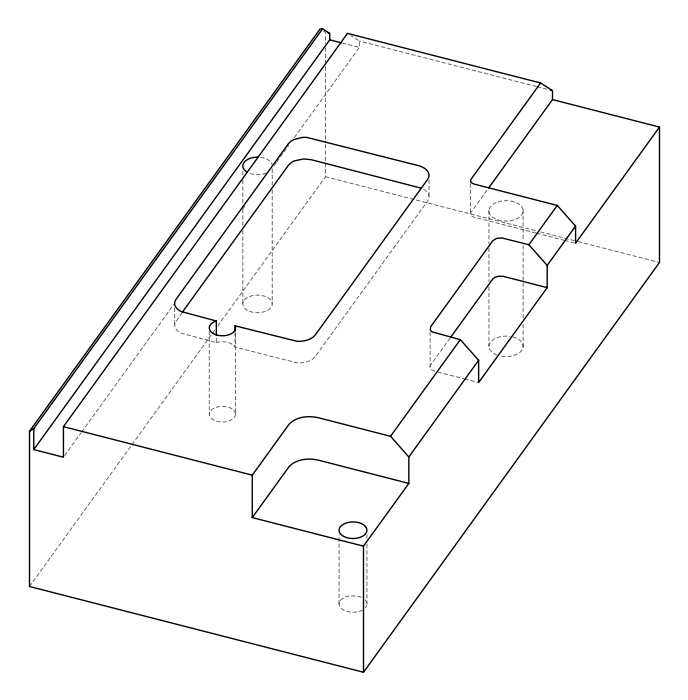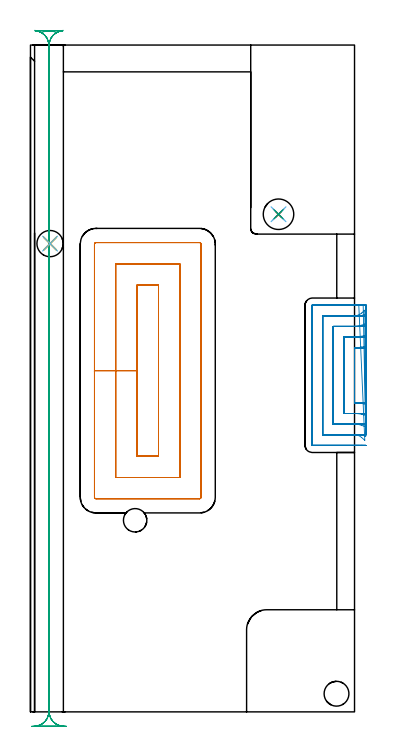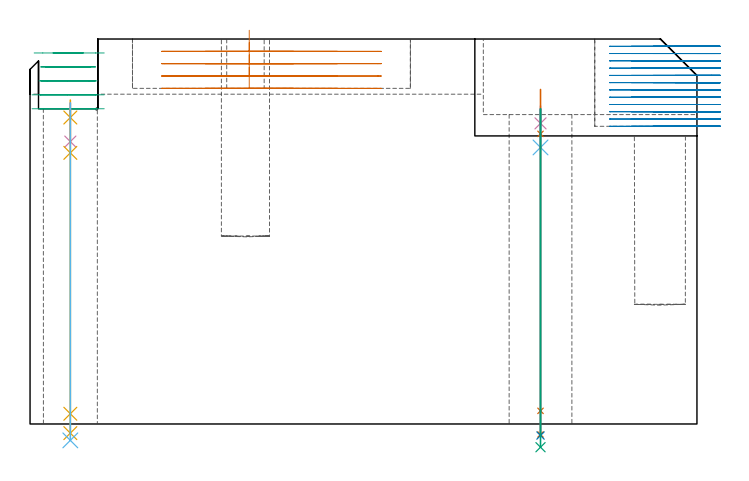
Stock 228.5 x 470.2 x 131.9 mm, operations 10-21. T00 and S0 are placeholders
(PLAN: 21 operations, 15 tool changes, 175 min)
(1 INDEXABLE_INSERT_DRILL_BLIND_HOLE_FROM_SOLID | STEP1POCKET | NXT0302_004 | 0.28 min | 14420 mm3)
(2 INDEXABLE_INSERT_DRILL_BLIND_HOLE_FROM_SOLID_1 | STEP1POCKET_1 | NXT0302_006 | 0.25 min | 21839 mm3)
(3 AREA_MILL | FG_CHAMFER_SURFACE | UGT0205_001 | 0.27 min | 1904 mm3)
(4 AREA_MILL_1 | FG_CHAMFER_SURFACE_1 | UGT0205_001 | 4.66 min | 9705 mm3)
(5 AREA_MILL_2 | FG_CHAMFER_SURFACE_2 | UGT0205_001 | 7.72 min | 26366 mm3)
(6 AREA_MILL_3 | FG_CHAMFER_SURFACE_3 | UGT0205_001 | 2.03 min | 4568 mm3)
(7 AREA_MILL_4 | FG_CHAMFER_SURFACE_4 | UGT0205_001 | 7.5 min | 24611 mm3)
(8 MILL_CORNER_NOTCH_RECTANGULAR | CORNER_NOTCH_RECTANGULAR | UGT0201_094 | Follow Part, ap 5, ae 75% | 7.4 min | 171967 mm3)
(9 MILL_CORNER_NOTCH_RECTANGULAR_1 | CORNER_NOTCH_RECTANGULAR_1 | NXT0201_008 | Follow Part, ap 1.5, ae 75% | 93.98 min | 250741 mm3)
(10 MILL_RECTANGULAR_POCKET | POCKET_RECTANGULAR_STRAIGHT | UGT0201_094 | Follow Part, ap 5, ae 75% | 10.09 min | 320577 mm3)
(11 MILL_SLOT | SLOT_PARTIAL_RECTANGULAR | NXT0201_013 | Follow Part, ap 2.5, ae 75% | 27.67 min | 112593 mm3)
(12 MILL_RECTANGULAR_SLOT | SLOT_RECTANGULAR | UGT0201_094 | Follow Part, ap 5, ae 75% | 10.37 min | 212596 mm3)
(13 SPOT_DRILL | STEP1HOLE | NXT0321_9005460120000 | 0.05 min | 175 mm3)
(14 SPOT_DRILL_1 | STEP1HOLE_1 | NXT0321_9005460120000 | 0.05 min | 214 mm3)
(15 DRILL_BLIND_HOLE_INTO_CENTER | STEP1HOLE | NXT0301_046 | 0.06 min | 337 mm3)
(16 GUN_DRILL_THROUGH_HOLE | STEP1HOLE | UGT0307_006 | 0.57 min | 6213 mm3)
(17 DRILL_TO_ENLARGE_THROUGH_HOLE | STEP1HOLE | NXT0301_102 | 0.45 min | 8340 mm3)
(18 DRILL_TO_ENLARGE_THROUGH_HOLE_1 | STEP1HOLE | UGT0301_052 | 0.47 min | 23342 mm3)
(19 DRILL_BLIND_HOLE_INTO_CENTER_1 | STEP1HOLE_1 | NXT0301_046 | 0.06 min | 315 mm3)
(20 GUN_DRILL_THROUGH_HOLE_1 | STEP1HOLE_1 | UGT0307_003 | 0.54 min | 3701 mm3)
(21 SPADE_DRILL_TO_ENLARGE_THROUGH_HOLE | STEP1HOLE_1 | UGT0306_009 | 0.47 min | 24735 mm3)
(TOOL NXT0302_004 | Index. Insert Drill 16.5mm [880-D1650L20-05] | D16.5 PA176 FL83 Z2)
(TOOL NXT0302_006 | Index. Insert Drill 17.5mm [880-D1750L25-05] | D17.5 PA176 FL88 Z2)
(TOOL UGT0205_001 | Chamfer Mill 20 x 3 x 45 deg. | D20 FL50 Z2)
(TOOL UGT0201_094 | End mill 20 mm | D20 FL38 Z4)
(TOOL NXT0201_008 | ENDMILL 6mm [2P460-0600-NA 1630] | D6 FL26 Z6)
(TOOL NXT0201_013 | ENDMILL 10mm | D10 FL30 Z4)
(TOOL NXT0321_9005460120000 | NC Spot Drill, 142deg, 12mm, Carbide, Uncoated | D12 PA142 FL30 Z2)
(TOOL NXT0301_046 | Carbide Drill 7.5mm [860.1-0750-038A1-MM 2214] | D7.5 PA140 FL53 Z2)
(TOOL UGT0307_006 | Gun Drill 9 mm | D9 PA130 FL24 Z1)
(TOOL NXT0301_102 | Carbide Drill 13.5mm [860.1-1350-108A1-MM 2214] | D13.5 PA140 FL123 Z2)
(TOOL UGT0301_052 | Twist Drill 21.5 mm | D21.5 PA118 FL150 Z2)
(TOOL UGT0307_003 | Gun Drill 7 mm | D7 PA130 FL24 Z1)
(TOOL UGT0306_009 | Spade Drill 18.5mm | D18.5 PA132 FL10 Z2)
(OP 10 MILL_RECTANGULAR_POCKET)
G17 G21 G94 G90
T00 M6
G54
G17 G0 G90 X75.1 Y267.564 S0 M3
G43 Z141.9 H0
Z134.9
G94 G1 Y240.6 Z127.675 F250.
Y180.3 F500.
X90.3
Y300.9
X75.1
Y240.6
X60.1
Y165.3
X105.3
Y315.9
X60.1
Y240.6
X45.1
Y151.4
G3 X46.2 Y150.3 R1.1
G1 X119.2
G3 X120.3 Y151.4 R1.1
G1 Y329.8
G3 X119.2 Y330.9 R1.1
G1 X46.2
G3 X45.1 Y329.8 R1.1
G1 Y240.6
Y239.6
G0 X75.1 Y267.564 Z130.675
G1 Y240.6 Z123.45 F250.
Y180.3 F500.
X90.3
Y300.9
X75.1
Y240.6
X60.1
Y165.3
X105.3
Y315.9
X60.1
Y240.6
X45.1
Y151.4
G3 X46.2 Y150.3 R1.1
G1 X119.2
G3 X120.3 Y151.4 R1.1
G1 Y329.8
G3 X119.2 Y330.9 R1.1
G1 X46.2
G3 X45.1 Y329.8 R1.1
G1 Y240.6
Y239.6
G0 X75.1 Y267.564 Z126.45
G1 Y240.6 Z119.225 F250.
Y180.3 F500.
X90.3
Y300.9
X75.1
Y240.6
X60.1
Y165.3
X105.3
Y315.9
X60.1
Y240.6
X45.1
Y151.4
G3 X46.2 Y150.3 R1.1
G1 X119.2
G3 X120.3 Y151.4 R1.1
G1 Y329.8
G3 X119.2 Y330.9 R1.1
G1 X46.2
G3 X45.1 Y329.8 R1.1
G1 Y240.6
Y239.6
G0 X75.1 Y267.564 Z122.225
G1 Y240.6 Z115. F250.
Y180.3 F500.
X90.3
Y300.9
X75.1
Y240.6
X60.1
Y165.3
X105.3
Y315.9
X60.1
Y240.6
X45.1
Y151.4
G3 X46.2 Y150.3 R1.1
G1 X119.2
G3 X120.3 Y151.4 R1.1
G1 Y329.8
G3 X119.2 Y330.9 R1.1
G1 X46.2
G3 X45.1 Y329.8 R1.1
G1 Y240.6
Y239.6
G0 Z141.9
M5
M2
(OP 11 MILL_SLOT)
G17 G21 G94 G90
T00 M6
G54
G17 G0 G90 X236.458 Y257.716 S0 M3
G43 Z141.9 H0
Z129.408
G94 G1 X233.5 Y257.217 F250.
G2 X228.5 Y256.8 R30. F500.
G1 Y217.9
G2 X233.5 Y217.481 R30.
G1 X236.458 Y216.981 F250.
X236.425 Y265.525
X233.5 Y264.86
G2 X228.513 Y264.3 R22.5 F500.
G1 X221.
Y210.4
X228.501
G2 X233.5 Y209.838 R22.5
G1 X236.425 Y209.171 F250.
X236.329 Y273.651
X233.5 Y272.653
G2 X228.513 Y271.8 R15. F500.
G1 X213.5
Y202.9
X228.501
G2 X233.5 Y202.042 R15.
G1 X236.328 Y201.042 F250.
X235.741 Y283.193
X233.5 Y281.198
G2 X228.513 Y279.3 R7.5 F500.
G1 X206.
Y195.4
X228.501
G2 X233.5 Y193.491 R7.5
G1 X235.736 Y191.491 F250.
X231.513 Y286.8 F500.
X228.513 F250.
X198.8 F500.
G3 X198.5 Y286.5 R0.3
G1 Y188.2
G3 X198.8 Y187.9 R0.3
G1 X228.501
X231.501 F250.
G0 Z141.9
X236.494 Y257.049
Z126.917
G1 X233.5 Y256.86
G2 X231.608 Y256.8 R30. F500.
G1 X228.5
Y217.9
X231.615
G2 X233.5 Y217.841 R30.
G1 X236.494 Y217.652 F250.
X236.489 Y264.632
X233.5 Y264.38
G2 X231.608 Y264.3 R22.5 F500.
G1 X221.
Y210.4
X231.615
G2 X233.5 Y210.321 R22.5
G1 X236.489 Y210.07 F250.
X236.476 Y272.298
X233.5 Y271.92
G2 X231.608 Y271.8 R15. F500.
G1 X213.5
Y202.9
X231.615
G2 X233.5 Y202.781 R15.
G1 X236.476 Y202.404 F250.
X236.403 Y280.299
X233.5 Y279.542
G2 X231.608 Y279.3 R7.5 F500.
G1 X206.
Y195.4
X231.615
G2 X233.5 Y195.159 R7.5
G1 X236.404 Y194.405 F250.
X234.608 Y286.8
X231.608
X198.8 F500.
G3 X198.5 Y286.5 R0.3
G1 Y188.2
G3 X198.8 Y187.9 R0.3
G1 X231.615
X234.615 F250.
G0 X236.5 Y256.821 Z124.425
G1 X233.5 Y256.801
X233.301 Y256.8 F500.
X228.5
Y217.9
X233.302
X233.5 Y217.899
X236.5 Y217.88 F250.
Y264.327
X233.5 Y264.301
X233.301 Y264.3 F500.
X221.
Y210.4
X233.302
X233.5 Y210.399
X236.5 Y210.373 F250.
Y271.841
X233.5 Y271.801
X233.301 Y271.8 F500.
X213.5
Y202.9
X233.302
X233.5 Y202.899
X236.5 Y202.859 F250.
X236.499 Y279.382
X233.5 Y279.303
X233.301 Y279.3 F500.
X206.
Y195.4
X233.302
X233.5 Y195.397
X236.499 Y195.318 F250.
X236.301 Y286.8
X233.301
X198.8 F500.
G3 X198.5 Y286.5 R0.3
G1 Y188.2
G3 X198.8 Y187.9 R0.3
G1 X233.302
X236.302 F250.
G0 X236.5 Y256.8 Z121.933
G1 X233.5
X228.5 F500.
Y217.9
X233.5
X236.5 F250.
Y264.3
X233.5
X221. F500.
Y210.4
X233.5
X236.5 F250.
Y271.8
X233.5
X213.5 F500.
Y202.9
X233.5
X236.5 F250.
Y279.3
X233.5
X206. F500.
Y195.4
X233.5
X236.5 F250.
Y286.8
X233.5
X198.8 F500.
G3 X198.5 Y286.5 R0.3
G1 Y188.2
G3 X198.8 Y187.9 R0.3
G1 X233.5
X236.5 F250.
G0 Y256.8 Z119.442
G1 X233.5
X228.5 F500.
Y217.9
X233.5
X236.5 F250.
Y264.3
X233.5
X221. F500.
Y210.4
X233.5
X236.5 F250.
Y271.8
X233.5
X213.5 F500.
Y202.9
X233.5
X236.5 F250.
Y279.3
X233.5
X206. F500.
Y195.4
X233.5
X236.5 F250.
Y286.8
X233.5
X198.8 F500.
G3 X198.5 Y286.5 R0.3
G1 Y188.2
G3 X198.8 Y187.9 R0.3
G1 X233.5
X236.5 F250.
G0 Y256.8 Z116.95
G1 X233.5
X228.5 F500.
Y217.9
X233.5
X236.5 F250.
Y264.3
X233.5
X221. F500.
Y210.4
X233.5
X236.5 F250.
Y271.8
X233.5
X213.5 F500.
Y202.9
X233.5
X236.5 F250.
Y279.3
X233.5
X206. F500.
Y195.4
X233.5
X236.5 F250.
Y286.8
X233.5
X198.8 F500.
G3 X198.5 Y286.5 R0.3
G1 Y188.2
G3 X198.8 Y187.9 R0.3
G1 X233.5
X236.5 F250.
G0 Y256.8 Z114.458
G1 X233.5
X228.5 F500.
Y217.9
X233.5
X236.5 F250.
Y264.3
X233.5
X221. F500.
Y210.4
X233.5
X236.5 F250.
Y271.8
X233.5
X213.5 F500.
Y202.9
X233.5
X236.5 F250.
Y279.3
X233.5
X206. F500.
Y195.4
X233.5
X236.5 F250.
Y286.8
X233.5
X198.8 F500.
G3 X198.5 Y286.5 R0.3
G1 Y188.2
G3 X198.8 Y187.9 R0.3
G1 X233.5
X236.5 F250.
G0 Y256.8 Z111.967
G1 X233.5
X228.5 F500.
Y217.9
X233.5
X236.5 F250.
Y264.3
X233.5
X221. F500.
Y210.4
X233.5
X236.5 F250.
Y271.8
X233.5
X213.5 F500.
Y202.9
X233.5
X236.5 F250.
Y279.3
X233.5
X206. F500.
Y195.4
X233.5
X236.5 F250.
Y286.8
X233.5
X198.8 F500.
G3 X198.5 Y286.5 R0.3
G1 Y188.2
G3 X198.8 Y187.9 R0.3
G1 X233.5
X236.5 F250.
G0 Y256.8 Z109.475
G1 X233.5
X228.5 F500.
Y217.9
X233.5
X236.5 F250.
Y264.3
X233.5
X221. F500.
Y210.4
X233.5
X236.5 F250.
Y271.8
X233.5
X213.5 F500.
Y202.9
X233.5
X236.5 F250.
Y279.3
X233.5
X206. F500.
Y195.4
X233.5
X236.5 F250.
Y286.8
X233.5
X198.8 F500.
G3 X198.5 Y286.5 R0.3
G1 Y188.2
G3 X198.8 Y187.9 R0.3
G1 X233.5
X236.5 F250.
G0 Y256.8 Z106.983
G1 X233.5
X228.5 F500.
Y217.9
X233.5
X236.5 F250.
Y264.3
X233.5
X221. F500.
Y210.4
X233.5
X236.5 F250.
Y271.8
X233.5
X213.5 F500.
Y202.9
X233.5
X236.5 F250.
Y279.3
X233.5
X206. F500.
Y195.4
X233.5
X236.5 F250.
Y286.8
X233.5
X198.8 F500.
G3 X198.5 Y286.5 R0.3
G1 Y188.2
G3 X198.8 Y187.9 R0.3
G1 X233.5
X236.5 F250.
G0 Y256.8 Z104.492
G1 X233.5
X228.5 F500.
Y217.9
X233.5
X236.5 F250.
Y264.3
X233.5
X221. F500.
Y210.4
X233.5
X236.5 F250.
Y271.8
X233.5
X213.5 F500.
Y202.9
X233.5
X236.5 F250.
Y279.3
X233.5
X206. F500.
Y195.4
X233.5
X236.5 F250.
Y286.8
X233.5
X198.8 F500.
G3 X198.5 Y286.5 R0.3
G1 Y188.2
G3 X198.8 Y187.9 R0.3
G1 X233.5
X236.5 F250.
G0 Y256.8 Z102.
G1 X233.5
X228.5 F500.
Y217.9
X233.5
X236.5 F250.
Y264.3
X233.5
X221. F500.
Y210.4
X233.5
X236.5 F250.
Y271.8
X233.5
X213.5 F500.
Y202.9
X233.5
X236.5 F250.
Y279.3
X233.5
X206. F500.
Y195.4
X233.5
X236.5 F250.
Y286.8
X233.5
X198.8 F500.
G3 X198.5 Y286.5 R0.3
G1 Y188.2
G3 X198.8 Y187.9 R0.3
G1 X233.5
X236.5 F250.
G0 Z141.9
M5
M2
(OP 12 MILL_RECTANGULAR_SLOT)
G17 G21 G94 G90
T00 M6
G54
G17 G0 G90 X25.417 Y-10.202 S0 M3
G43 Z141.9 H0
Z127.12
G94 G1 X22.426 Y-9.97 F250.
G2 X13.2 Y0. R10. F500.
G1 Y470.2
G2 X18.2 Y478.86 R10.
G3 X13.215 Y480.2 R10.
G1 X12.885
G3 X7.9 Y478.86 R10.
G2 X12.9 Y470.2 R10.
G1 Y0.
G2 X4.37 Y-9.891 R10.
G1 X1.403 Y-10.332 F250.
G0 Z141.9
X5.302 Y480.36
Z122.34
G1 X7.9 Y478.86
G2 X12.9 Y470.2 R10. F500.
G1 Y0.
G2 X3.674 Y-9.97 R10.
G1 Y-10.
X22.426
Y-9.97
G2 X13.2 Y0. R10.
G1 Y470.2
G2 X18.2 Y478.86 R10.
G1 X20.798 Y480.36 F250.
G0 X3.046 Y480.639 Z117.56
G1 X5.907 Y479.737
G2 X12.9 Y470.2 R10. F500.
G1 Y0.
G2 X3.674 Y-9.97 R10.
G1 Y-10.
X22.426
Y-9.97
G2 X13.2 Y0. R10.
G1 Y470.2
G2 X20.193 Y479.737 R10.
G1 X23.054 Y480.639 F250.
G0 Z141.9
X25.417 Y-10.202
Z112.78
G1 X22.426 Y-9.97
G2 X13.2 Y0. R10. F500.
G1 Y470.2
G2 X22.753 Y480.19 R10.
G1 Y480.2
X3.347
Y480.19
G2 X12.9 Y470.2 R10.
G1 Y0.
G2 X3.674 Y-9.97 R10.
G1 X0.683 Y-10.202 F250.
G0 X25.417 Z108.
G1 X22.426 Y-9.97
G2 X13.2 Y0. R10. F500.
G1 Y470.2
G2 X22.753 Y480.19 R10.
G1 Y480.2
X3.347
Y480.19
G2 X12.9 Y470.2 R10.
G1 Y0.
G2 X3.674 Y-9.97 R10.
G1 X0.683 Y-10.202 F250.
G0 Z141.9
M5
M2
(OP 13 SPOT_DRILL)
G17 G21 G94 G90
T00 M6
G54
G17 G0 G90 X174.9 Y350.9 S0 M3
G43 Z141.9 H0
G94 G81 G98 Z103. F250. R109.
G80
M5
M2
(OP 14 SPOT_DRILL_1)
G17 G21 G94 G90
T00 M6
G54
G17 G0 G90 X13.8 Y330.2 S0 M3
G43 Z141.9 H0
G94 G81 G98 Z105. F250. R111.
G80
M5
M2
(OP 15 DRILL_BLIND_HOLE_INTO_CENTER)
G17 G21 G94 G90
T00 M6
G54
G17 G0 G90 X174.9 Y350.9 S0 M3
G43 Z141.9 H1
G94 G81 G98 Z94.75 F250. R108.
G80
M5
M2
(OP 16 GUN_DRILL_THROUGH_HOLE)
G17 G21 G94 G90
T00 M6
G54
G17 G0 G90 X174.9 Y350.9 M8
G43 Z141.9 H0
Z114.613
S716 M3
G94 G1 Z99.402 F125. M26
G4 X.084
Z4.5 F250.
G4 X.084
Z-3.598 F125.
G4 X.084
M5
M9
G0 Z114.613
Z141.9
M2
(OP 17 DRILL_TO_ENLARGE_THROUGH_HOLE)
G17 G21 G94 G90
T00 M6
G54
G17 G0 G90 X174.9 Y350.9 S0 M3
G43 Z141.9 H1
G94 G73 G98 Z-3.957 F250. Q12.217 R108.
G80
M5
M2
(OP 18 DRILL_TO_ENLARGE_THROUGH_HOLE_1)
G17 G21 G94 G90
T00 M6
G54
G17 G0 G90 X174.9 Y350.9 S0 M3
G43 Z141.9 H0
G94 G73 G98 Z-7.959 F250. Q18.993 R108.
G80
M5
M2
(OP 19 DRILL_BLIND_HOLE_INTO_CENTER_1)
G17 G21 G94 G90
T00 M6
G54
G17 G0 G90 X13.8 Y330.2 S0 M3
G43 Z141.9 H1
G94 G81 G98 Z96.75 F250. R110.
G80
M5
M2
(OP 20 GUN_DRILL_THROUGH_HOLE_1)
G17 G21 G94 G90
T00 M6
G54
G17 G0 G90 X13.8 Y330.2 M8
G43 Z141.9 H0
Z107.789
S716 M3
G94 G1 Z92.892 F125. M26
G4 X.084
Z3.5 F250.
G4 X.084
Z-3.132 F125.
G4 X.084
M5
M9
G0 Z107.789
Z141.9
M2
(OP 21 SPADE_DRILL_TO_ENLARGE_THROUGH_HOLE)
G17 G21 G94 G90
T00 M6
G54
G17 G0 G90 X13.8 Y330.2 S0 M3
G43 Z141.9 H0
G94 G73 G98 Z-5.618 F250. Q16.231 R110.
G80
M5
M2
